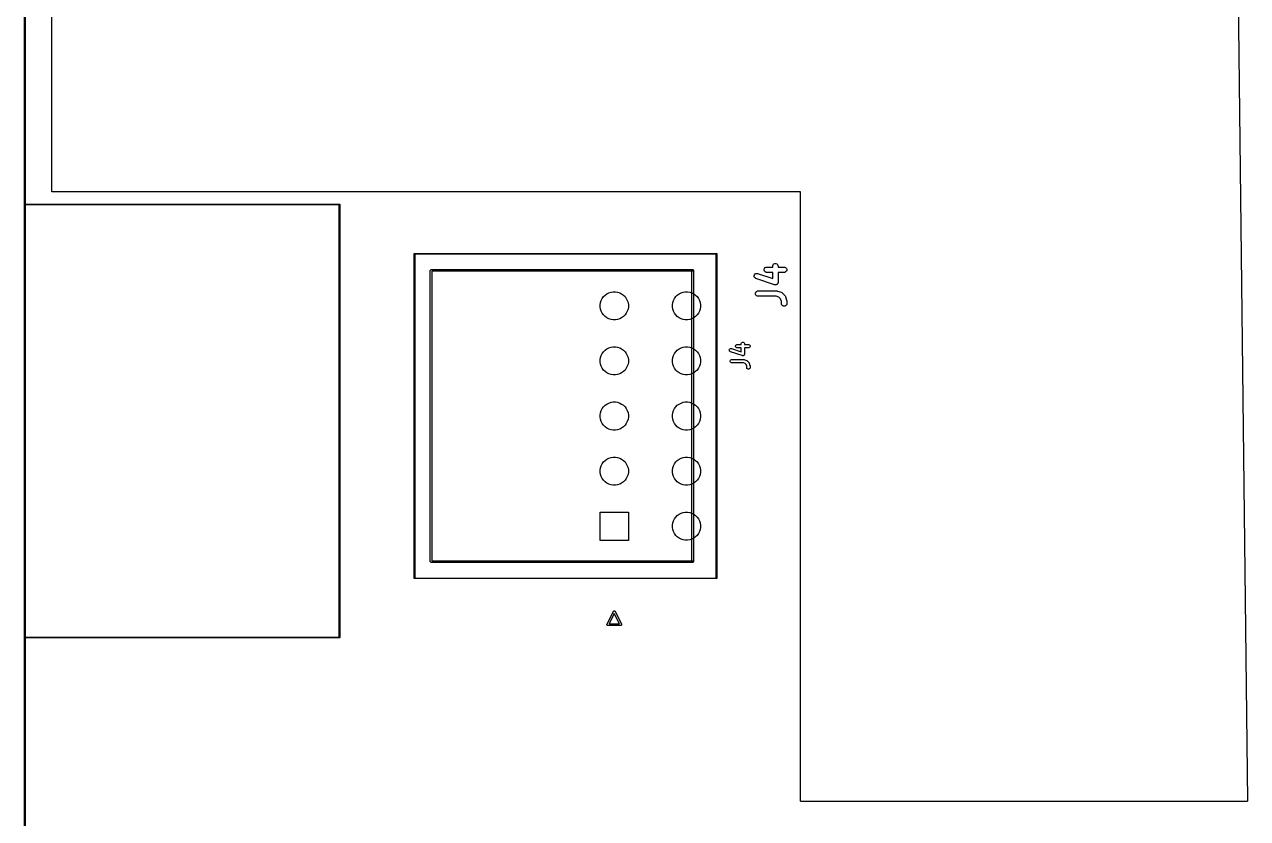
# Model space of a CAD drawing. Header units: inches. Extents: x 0.38 to 8.15, y -7.81 to -0.59.
# Drawn here: x 0.59 to 4.262, y -5.354 to -2.972 of the extents above; entities that cross this region are included whole.
import ezdxf

# ---------------------------------------------------------------- set-up
doc = ezdxf.new("R2010")
doc.units = ezdxf.units.IN
doc.header["$MEASUREMENT"] = 0
for name, color, linetype, true_color in [('B.Cu', 153, 'CONTINUOUS', 0x4d7fc4), ('Edge.Cuts', 254, 'CONTINUOUS', 0xd0d2cd), ('F.Courtyard', 6, 'CONTINUOUS', 0xff26e2), ('F.Cu', 13, 'CONTINUOUS', 0xc83434), ('F.Fab', 9, 'CONTINUOUS', 0xafafaf), ('F.Silkscreen', 41, 'CONTINUOUS', 0xf2eda1), ('User.2', 161, 'CONTINUOUS', 0x5994dc)]:
    doc.layers.add(name, color=color, linetype=linetype, true_color=true_color)

msp = doc.modelspace()

# ---------------------------------------------------------------- linework, layer by layer
at = {"layer": 'B.Cu', "linetype": 'CONTINUOUS'}
for p, q in [((2.3331, -3.7838), (2.3385, -3.7799)), ((2.3385, -3.7799), (2.3444, -3.7768)), ((2.3444, -3.7768), (2.3507, -3.7748)), ((2.3507, -3.7748), (2.3573, -3.7738)), ((2.3573, -3.7738), (2.364, -3.7738)), ((2.364, -3.7738), (2.3705, -3.7748)), ((2.3705, -3.7748), (2.3768, -3.7768)), ((2.3768, -3.7768), (2.3827, -3.7799)), ((2.3827, -3.7799), (2.3881, -3.7838)), ((2.5497, -3.7838), (2.5551, -3.7799)), ((2.5551, -3.7799), (2.561, -3.7768)), ((2.561, -3.7768), (2.5673, -3.7748)), ((2.5673, -3.7748), (2.5738, -3.7738)), ((2.5738, -3.7738), (2.5805, -3.7738)), ((2.5805, -3.7738), (2.587, -3.7748)), ((2.587, -3.7748), (2.5934, -3.7768)), ((2.5934, -3.7768), (2.5993, -3.7799)), ((2.5993, -3.7799), (2.6047, -3.7838)), ((2.3184, -3.8126), (2.3195, -3.8061)), ((2.3184, -3.8193), (2.3184, -3.8126)), ((2.3195, -3.8061), (2.3215, -3.7997)), ((2.3215, -3.7997), (2.3245, -3.7938)), ((2.3245, -3.7938), (2.3284, -3.7885)), ((2.3284, -3.7885), (2.3331, -3.7838)), ((2.3881, -3.7838), (2.3928, -3.7885)), ((2.3928, -3.7885), (2.3967, -3.7938)), ((2.3967, -3.7938), (2.3997, -3.7997)), ((2.3997, -3.7997), (2.4018, -3.8061)), ((2.4018, -3.8061), (2.4028, -3.8126)), ((2.4028, -3.8126), (2.4028, -3.8193)), ((2.535, -3.8126), (2.536, -3.8061)), ((2.535, -3.8193), (2.535, -3.8126)), ((2.536, -3.8061), (2.5381, -3.7997)), ((2.5381, -3.7997), (2.5411, -3.7938)), ((2.5411, -3.7938), (2.545, -3.7885)), ((2.545, -3.7885), (2.5497, -3.7838)), ((2.6047, -3.7838), (2.6093, -3.7885)), ((2.6093, -3.7885), (2.6133, -3.7938)), ((2.6133, -3.7938), (2.6163, -3.7997)), ((2.6163, -3.7997), (2.6183, -3.8061)), ((2.6183, -3.8061), (2.6194, -3.8126)), ((2.6194, -3.8126), (2.6194, -3.8193)), ((2.3195, -3.8258), (2.3184, -3.8193)), ((2.3215, -3.8321), (2.3195, -3.8258)), ((2.3245, -3.8381), (2.3215, -3.8321)), ((2.3284, -3.8434), (2.3245, -3.8381)), ((2.3331, -3.8481), (2.3284, -3.8434)), ((2.3385, -3.852), (2.3331, -3.8481)), ((2.3444, -3.855), (2.3385, -3.852)), ((2.3507, -3.8571), (2.3444, -3.855)), ((2.3768, -3.855), (2.3705, -3.8571)), ((2.3827, -3.852), (2.3768, -3.855)), ((2.3881, -3.8481), (2.3827, -3.852)), ((2.3928, -3.8434), (2.3881, -3.8481)), ((2.3967, -3.8381), (2.3928, -3.8434)), ((2.3997, -3.8321), (2.3967, -3.8381)), ((2.4018, -3.8258), (2.3997, -3.8321)), ((2.4028, -3.8193), (2.4018, -3.8258)), ((2.536, -3.8258), (2.535, -3.8193)), ((2.5381, -3.8321), (2.536, -3.8258)), ((2.5411, -3.8381), (2.5381, -3.8321)), ((2.545, -3.8434), (2.5411, -3.8381)), ((2.5497, -3.8481), (2.545, -3.8434)), ((2.5551, -3.852), (2.5497, -3.8481)), ((2.561, -3.855), (2.5551, -3.852)), ((2.5673, -3.8571), (2.561, -3.855)), ((2.5934, -3.855), (2.587, -3.8571)), ((2.5993, -3.852), (2.5934, -3.855)), ((2.6047, -3.8481), (2.5993, -3.852)), ((2.6093, -3.8434), (2.6047, -3.8481)), ((2.6133, -3.8381), (2.6093, -3.8434)), ((2.6163, -3.8321), (2.6133, -3.8381)), ((2.6183, -3.8258), (2.6163, -3.8321)), ((2.6194, -3.8193), (2.6183, -3.8258)), ((2.3573, -3.8581), (2.3507, -3.8571)), ((2.364, -3.8581), (2.3573, -3.8581)), ((2.3705, -3.8571), (2.364, -3.8581)), ((2.5738, -3.8581), (2.5673, -3.8571)), ((2.5805, -3.8581), (2.5738, -3.8581)), ((2.587, -3.8571), (2.5805, -3.8581)), ((2.3195, -3.9714), (2.3215, -3.9651)), ((2.3215, -3.9651), (2.3245, -3.9592)), ((2.3245, -3.9592), (2.3284, -3.9538)), ((2.3284, -3.9538), (2.3331, -3.9491)), ((2.3331, -3.9491), (2.3385, -3.9452)), ((2.3385, -3.9452), (2.3444, -3.9422)), ((2.3444, -3.9422), (2.3507, -3.9401)), ((2.3507, -3.9401), (2.3573, -3.9391)), ((2.3573, -3.9391), (2.364, -3.9391)), ((2.364, -3.9391), (2.3705, -3.9401)), ((2.3705, -3.9401), (2.3768, -3.9422)), ((2.3768, -3.9422), (2.3827, -3.9452)), ((2.3827, -3.9452), (2.3881, -3.9491)), ((2.3881, -3.9491), (2.3928, -3.9538)), ((2.3928, -3.9538), (2.3967, -3.9592)), ((2.3967, -3.9592), (2.3997, -3.9651)), ((2.3997, -3.9651), (2.4018, -3.9714)), ((2.536, -3.9714), (2.5381, -3.9651)), ((2.5381, -3.9651), (2.5411, -3.9592)), ((2.5411, -3.9592), (2.545, -3.9538)), ((2.545, -3.9538), (2.5497, -3.9491)), ((2.5497, -3.9491), (2.5551, -3.9452)), ((2.5551, -3.9452), (2.561, -3.9422)), ((2.561, -3.9422), (2.5673, -3.9401)), ((2.5673, -3.9401), (2.5738, -3.9391)), ((2.5738, -3.9391), (2.5805, -3.9391)), ((2.5805, -3.9391), (2.587, -3.9401)), ((2.587, -3.9401), (2.5934, -3.9422)), ((2.5934, -3.9422), (2.5993, -3.9452)), ((2.5993, -3.9452), (2.6047, -3.9491)), ((2.6047, -3.9491), (2.6093, -3.9538)), ((2.6093, -3.9538), (2.6133, -3.9592)), ((2.6133, -3.9592), (2.6163, -3.9651)), ((2.6163, -3.9651), (2.6183, -3.9714)), ((2.3184, -3.978), (2.3195, -3.9714)), ((2.3184, -3.9846), (2.3184, -3.978)), ((2.3195, -3.9912), (2.3184, -3.9846)), ((2.3215, -3.9975), (2.3195, -3.9912)), ((2.3245, -4.0034), (2.3215, -3.9975)), ((2.3997, -3.9975), (2.3967, -4.0034)), ((2.4018, -3.9912), (2.3997, -3.9975)), ((2.4018, -3.9714), (2.4028, -3.978)), ((2.4028, -3.9846), (2.4018, -3.9912)), ((2.4028, -3.978), (2.4028, -3.9846)), ((2.535, -3.978), (2.536, -3.9714)), ((2.535, -3.9846), (2.535, -3.978)), ((2.536, -3.9912), (2.535, -3.9846)), ((2.5381, -3.9975), (2.536, -3.9912)), ((2.5411, -4.0034), (2.5381, -3.9975)), ((2.6163, -3.9975), (2.6133, -4.0034)), ((2.6183, -3.9912), (2.6163, -3.9975)), ((2.6183, -3.9714), (2.6194, -3.978)), ((2.6194, -3.9846), (2.6183, -3.9912)), ((2.6194, -3.978), (2.6194, -3.9846)), ((2.3284, -4.0088), (2.3245, -4.0034)), ((2.3331, -4.0135), (2.3284, -4.0088)), ((2.3385, -4.0174), (2.3331, -4.0135)), ((2.3444, -4.0204), (2.3385, -4.0174)), ((2.3507, -4.0225), (2.3444, -4.0204)), ((2.3573, -4.0235), (2.3507, -4.0225)), ((2.364, -4.0235), (2.3573, -4.0235)), ((2.3705, -4.0225), (2.364, -4.0235)), ((2.3768, -4.0204), (2.3705, -4.0225)), ((2.3827, -4.0174), (2.3768, -4.0204)), ((2.3881, -4.0135), (2.3827, -4.0174)), ((2.3928, -4.0088), (2.3881, -4.0135)), ((2.3967, -4.0034), (2.3928, -4.0088)), ((2.545, -4.0088), (2.5411, -4.0034)), ((2.5497, -4.0135), (2.545, -4.0088)), ((2.5551, -4.0174), (2.5497, -4.0135)), ((2.561, -4.0204), (2.5551, -4.0174)), ((2.5673, -4.0225), (2.561, -4.0204)), ((2.5738, -4.0235), (2.5673, -4.0225)), ((2.5805, -4.0235), (2.5738, -4.0235)), ((2.587, -4.0225), (2.5805, -4.0235)), ((2.5934, -4.0204), (2.587, -4.0225)), ((2.5993, -4.0174), (2.5934, -4.0204)), ((2.6047, -4.0135), (2.5993, -4.0174)), ((2.6093, -4.0088), (2.6047, -4.0135)), ((2.6133, -4.0034), (2.6093, -4.0088)), ((2.3331, -4.1145), (2.3385, -4.1106)), ((2.3385, -4.1106), (2.3444, -4.1076)), ((2.3444, -4.1076), (2.3507, -4.1055)), ((2.3507, -4.1055), (2.3573, -4.1045)), ((2.3573, -4.1045), (2.364, -4.1045)), ((2.364, -4.1045), (2.3705, -4.1055)), ((2.3705, -4.1055), (2.3768, -4.1076)), ((2.3768, -4.1076), (2.3827, -4.1106)), ((2.3827, -4.1106), (2.3881, -4.1145)), ((2.5497, -4.1145), (2.5551, -4.1106)), ((2.5551, -4.1106), (2.561, -4.1076)), ((2.561, -4.1076), (2.5673, -4.1055)), ((2.5673, -4.1055), (2.5738, -4.1045)), ((2.5738, -4.1045), (2.5805, -4.1045)), ((2.5805, -4.1045), (2.587, -4.1055)), ((2.587, -4.1055), (2.5934, -4.1076)), ((2.5934, -4.1076), (2.5993, -4.1106)), ((2.5993, -4.1106), (2.6047, -4.1145)), ((2.3184, -4.1433), (2.3195, -4.1368)), ((2.3184, -4.15), (2.3184, -4.1433)), ((2.3195, -4.1368), (2.3215, -4.1305)), ((2.3215, -4.1305), (2.3245, -4.1245)), ((2.3245, -4.1245), (2.3284, -4.1192)), ((2.3284, -4.1192), (2.3331, -4.1145)), ((2.3881, -4.1145), (2.3928, -4.1192)), ((2.3928, -4.1192), (2.3967, -4.1245)), ((2.3967, -4.1245), (2.3997, -4.1305)), ((2.3997, -4.1305), (2.4018, -4.1368)), ((2.4018, -4.1368), (2.4028, -4.1433)), ((2.4028, -4.1433), (2.4028, -4.15)), ((2.535, -4.1433), (2.536, -4.1368)), ((2.535, -4.15), (2.535, -4.1433)), ((2.536, -4.1368), (2.5381, -4.1305)), ((2.5381, -4.1305), (2.5411, -4.1245)), ((2.5411, -4.1245), (2.545, -4.1192)), ((2.545, -4.1192), (2.5497, -4.1145)), ((2.6047, -4.1145), (2.6093, -4.1192)), ((2.6093, -4.1192), (2.6133, -4.1245)), ((2.6133, -4.1245), (2.6163, -4.1305)), ((2.6163, -4.1305), (2.6183, -4.1368)), ((2.6183, -4.1368), (2.6194, -4.1433)), ((2.6194, -4.1433), (2.6194, -4.15)), ((2.3195, -4.1565), (2.3184, -4.15)), ((2.3215, -4.1628), (2.3195, -4.1565)), ((2.3245, -4.1688), (2.3215, -4.1628)), ((2.3284, -4.1741), (2.3245, -4.1688)), ((2.3331, -4.1788), (2.3284, -4.1741)), ((2.3385, -4.1827), (2.3331, -4.1788)), ((2.3444, -4.1858), (2.3385, -4.1827)), ((2.3507, -4.1878), (2.3444, -4.1858)), ((2.3768, -4.1858), (2.3705, -4.1878)), ((2.3827, -4.1827), (2.3768, -4.1858)), ((2.3881, -4.1788), (2.3827, -4.1827)), ((2.3928, -4.1741), (2.3881, -4.1788)), ((2.3967, -4.1688), (2.3928, -4.1741)), ((2.3997, -4.1628), (2.3967, -4.1688)), ((2.4018, -4.1565), (2.3997, -4.1628)), ((2.4028, -4.15), (2.4018, -4.1565)), ((2.536, -4.1565), (2.535, -4.15)), ((2.5381, -4.1628), (2.536, -4.1565)), ((2.5411, -4.1688), (2.5381, -4.1628)), ((2.545, -4.1741), (2.5411, -4.1688)), ((2.5497, -4.1788), (2.545, -4.1741)), ((2.5551, -4.1827), (2.5497, -4.1788)), ((2.561, -4.1858), (2.5551, -4.1827)), ((2.5673, -4.1878), (2.561, -4.1858)), ((2.5934, -4.1858), (2.587, -4.1878)), ((2.5993, -4.1827), (2.5934, -4.1858)), ((2.6047, -4.1788), (2.5993, -4.1827)), ((2.6093, -4.1741), (2.6047, -4.1788)), ((2.6133, -4.1688), (2.6093, -4.1741)), ((2.6163, -4.1628), (2.6133, -4.1688)), ((2.6183, -4.1565), (2.6163, -4.1628)), ((2.6194, -4.15), (2.6183, -4.1565)), ((2.3573, -4.1888), (2.3507, -4.1878)), ((2.364, -4.1888), (2.3573, -4.1888)), ((2.3705, -4.1878), (2.364, -4.1888)), ((2.5738, -4.1888), (2.5673, -4.1878)), ((2.5805, -4.1888), (2.5738, -4.1888)), ((2.587, -4.1878), (2.5805, -4.1888)), ((2.3195, -4.3021), (2.3215, -4.2958)), ((2.3215, -4.2958), (2.3245, -4.2899)), ((2.3245, -4.2899), (2.3284, -4.2845)), ((2.3284, -4.2845), (2.3331, -4.2798)), ((2.3331, -4.2798), (2.3385, -4.2759)), ((2.3385, -4.2759), (2.3444, -4.2729)), ((2.3444, -4.2729), (2.3507, -4.2709)), ((2.3507, -4.2709), (2.3573, -4.2698)), ((2.3573, -4.2698), (2.364, -4.2698)), ((2.364, -4.2698), (2.3705, -4.2709)), ((2.3705, -4.2709), (2.3768, -4.2729)), ((2.3768, -4.2729), (2.3827, -4.2759)), ((2.3827, -4.2759), (2.3881, -4.2798)), ((2.3881, -4.2798), (2.3928, -4.2845)), ((2.3928, -4.2845), (2.3967, -4.2899)), ((2.3967, -4.2899), (2.3997, -4.2958)), ((2.3997, -4.2958), (2.4018, -4.3021)), ((2.536, -4.3021), (2.5381, -4.2958)), ((2.5381, -4.2958), (2.5411, -4.2899)), ((2.5411, -4.2899), (2.545, -4.2845)), ((2.545, -4.2845), (2.5497, -4.2798)), ((2.5497, -4.2798), (2.5551, -4.2759)), ((2.5551, -4.2759), (2.561, -4.2729)), ((2.561, -4.2729), (2.5673, -4.2709)), ((2.5673, -4.2709), (2.5738, -4.2698)), ((2.5738, -4.2698), (2.5805, -4.2698)), ((2.5805, -4.2698), (2.587, -4.2709)), ((2.587, -4.2709), (2.5934, -4.2729)), ((2.5934, -4.2729), (2.5993, -4.2759)), ((2.5993, -4.2759), (2.6047, -4.2798)), ((2.6047, -4.2798), (2.6093, -4.2845)), ((2.6093, -4.2845), (2.6133, -4.2899)), ((2.6133, -4.2899), (2.6163, -4.2958)), ((2.6163, -4.2958), (2.6183, -4.3021)), ((2.3184, -4.3087), (2.3195, -4.3021)), ((2.3184, -4.3153), (2.3184, -4.3087)), ((2.3195, -4.3219), (2.3184, -4.3153)), ((2.3215, -4.3282), (2.3195, -4.3219)), ((2.3245, -4.3341), (2.3215, -4.3282)), ((2.3997, -4.3282), (2.3967, -4.3341)), ((2.4018, -4.3219), (2.3997, -4.3282)), ((2.4018, -4.3021), (2.4028, -4.3087)), ((2.4028, -4.3153), (2.4018, -4.3219)), ((2.4028, -4.3087), (2.4028, -4.3153)), ((2.535, -4.3087), (2.536, -4.3021)), ((2.535, -4.3153), (2.535, -4.3087)), ((2.536, -4.3219), (2.535, -4.3153)), ((2.5381, -4.3282), (2.536, -4.3219)), ((2.5411, -4.3341), (2.5381, -4.3282)), ((2.6163, -4.3282), (2.6133, -4.3341)), ((2.6183, -4.3219), (2.6163, -4.3282)), ((2.6183, -4.3021), (2.6194, -4.3087)), ((2.6194, -4.3153), (2.6183, -4.3219)), ((2.6194, -4.3087), (2.6194, -4.3153)), ((2.3284, -4.3395), (2.3245, -4.3341)), ((2.3331, -4.3442), (2.3284, -4.3395)), ((2.3385, -4.3481), (2.3331, -4.3442)), ((2.3444, -4.3511), (2.3385, -4.3481)), ((2.3507, -4.3532), (2.3444, -4.3511)), ((2.3573, -4.3542), (2.3507, -4.3532)), ((2.364, -4.3542), (2.3573, -4.3542)), ((2.3705, -4.3532), (2.364, -4.3542)), ((2.3768, -4.3511), (2.3705, -4.3532)), ((2.3827, -4.3481), (2.3768, -4.3511)), ((2.3881, -4.3442), (2.3827, -4.3481)), ((2.3928, -4.3395), (2.3881, -4.3442)), ((2.3967, -4.3341), (2.3928, -4.3395)), ((2.545, -4.3395), (2.5411, -4.3341)), ((2.5497, -4.3442), (2.545, -4.3395)), ((2.5551, -4.3481), (2.5497, -4.3442)), ((2.561, -4.3511), (2.5551, -4.3481)), ((2.5673, -4.3532), (2.561, -4.3511)), ((2.5738, -4.3542), (2.5673, -4.3532)), ((2.5805, -4.3542), (2.5738, -4.3542)), ((2.587, -4.3532), (2.5805, -4.3542)), ((2.5934, -4.3511), (2.587, -4.3532)), ((2.5993, -4.3481), (2.5934, -4.3511)), ((2.6047, -4.3442), (2.5993, -4.3481)), ((2.6093, -4.3395), (2.6047, -4.3442)), ((2.6133, -4.3341), (2.6093, -4.3395)), ((2.3183, -4.5197), (2.3183, -4.435)), ((2.3183, -4.435), (2.403, -4.435)), ((2.403, -4.435), (2.403, -4.5197)), ((2.5497, -4.4452), (2.5551, -4.4413)), ((2.5551, -4.4413), (2.561, -4.4383)), ((2.561, -4.4383), (2.5673, -4.4362)), ((2.5673, -4.4362), (2.5738, -4.4352)), ((2.5738, -4.4352), (2.5805, -4.4352)), ((2.5805, -4.4352), (2.587, -4.4362)), ((2.587, -4.4362), (2.5934, -4.4383)), ((2.5934, -4.4383), (2.5993, -4.4413)), ((2.5993, -4.4413), (2.6047, -4.4452)), ((2.535, -4.474), (2.536, -4.4675)), ((2.535, -4.4807), (2.535, -4.474)), ((2.536, -4.4675), (2.5381, -4.4612)), ((2.5381, -4.4612), (2.5411, -4.4552)), ((2.5411, -4.4552), (2.545, -4.4499)), ((2.545, -4.4499), (2.5497, -4.4452)), ((2.6047, -4.4452), (2.6093, -4.4499)), ((2.6093, -4.4499), (2.6133, -4.4552)), ((2.6133, -4.4552), (2.6163, -4.4612)), ((2.6163, -4.4612), (2.6183, -4.4675)), ((2.6183, -4.4675), (2.6194, -4.474)), ((2.6194, -4.474), (2.6194, -4.4807)), ((2.536, -4.4872), (2.535, -4.4807)), ((2.5381, -4.4936), (2.536, -4.4872)), ((2.5411, -4.4995), (2.5381, -4.4936)), ((2.545, -4.5048), (2.5411, -4.4995)), ((2.5497, -4.5095), (2.545, -4.5048)), ((2.5551, -4.5134), (2.5497, -4.5095)), ((2.561, -4.5165), (2.5551, -4.5134)), ((2.5673, -4.5185), (2.561, -4.5165)), ((2.5934, -4.5165), (2.587, -4.5185)), ((2.5993, -4.5134), (2.5934, -4.5165)), ((2.6047, -4.5095), (2.5993, -4.5134)), ((2.6093, -4.5048), (2.6047, -4.5095)), ((2.6133, -4.4995), (2.6093, -4.5048)), ((2.6163, -4.4936), (2.6133, -4.4995)), ((2.6183, -4.4872), (2.6163, -4.4936)), ((2.6194, -4.4807), (2.6183, -4.4872)), ((2.403, -4.5197), (2.3183, -4.5197)), ((2.5738, -4.5196), (2.5673, -4.5185)), ((2.5805, -4.5196), (2.5738, -4.5196)), ((2.587, -4.5185), (2.5805, -4.5196))]:
    msp.add_line(p, q, dxfattribs=at)
at = {"layer": 'Edge.Cuts', "linetype": 'CONTINUOUS'}
for p, q in [((0.5896, -7.813), (0.5896, -0.5906)), ((0.5915, -0.5915), (0.5915, -3.5108)), ((0.5915, -3.5108), (1.5354, -3.5108)), ((0.5915, -3.5128), (0.5915, -4.81)), ((1.5344, -3.5128), (0.5915, -3.5128)), ((1.5344, -4.81), (1.5344, -3.5128)), ((1.5354, -3.5108), (1.5358, -3.5109)), ((1.5358, -3.5109), (1.5363, -3.5114)), ((1.5363, -3.5114), (1.5364, -3.5118)), ((1.5364, -3.5118), (1.5364, -4.811)), ((0.5915, -4.81), (1.5344, -4.81)), ((1.5354, -4.812), (0.5915, -4.812)), ((0.5915, -4.812), (0.5915, -7.812)), ((1.5358, -4.8119), (1.5354, -4.812)), ((1.5363, -4.8114), (1.5358, -4.8119)), ((1.5364, -4.811), (1.5363, -4.8114))]:
    msp.add_line(p, q, dxfattribs=at)
at = {"layer": 'F.Courtyard', "linetype": 'CONTINUOUS'}
for p, q in [((1.7597, -3.6596), (1.7598, -3.6593)), ((1.7597, -4.6337), (1.7597, -3.6596)), ((1.7598, -3.6593), (1.7603, -3.6587)), ((1.7603, -3.6587), (1.7607, -3.6587)), ((1.7607, -3.6587), (2.6675, -3.6587)), ((1.7617, -3.6606), (1.7617, -4.6327)), ((2.6665, -3.6606), (1.7617, -3.6606)), ((2.6665, -4.6327), (2.6665, -3.6606)), ((2.6675, -3.6587), (2.6679, -3.6587)), ((2.6679, -3.6587), (2.6684, -3.6593)), ((2.6684, -3.6593), (2.6685, -3.6596)), ((2.6685, -3.6596), (2.6685, -4.6337)), ((1.7598, -4.634), (1.7597, -4.6337)), ((1.7603, -4.6346), (1.7598, -4.634)), ((1.7607, -4.6346), (1.7603, -4.6346)), ((2.6675, -4.6346), (1.7607, -4.6346)), ((1.7617, -4.6327), (2.6665, -4.6327)), ((2.6679, -4.6346), (2.6675, -4.6346)), ((2.6684, -4.634), (2.6679, -4.6346)), ((2.6685, -4.6337), (2.6684, -4.634))]:
    msp.add_line(p, q, dxfattribs=at)
at = {"layer": 'F.Cu', "linetype": 'CONTINUOUS'}
for p, q in [((2.3331, -3.7838), (2.3385, -3.7799)), ((2.3385, -3.7799), (2.3444, -3.7768)), ((2.3444, -3.7768), (2.3507, -3.7748)), ((2.3507, -3.7748), (2.3573, -3.7738)), ((2.3573, -3.7738), (2.364, -3.7738)), ((2.364, -3.7738), (2.3705, -3.7748)), ((2.3705, -3.7748), (2.3768, -3.7768)), ((2.3768, -3.7768), (2.3827, -3.7799)), ((2.3827, -3.7799), (2.3881, -3.7838)), ((2.5497, -3.7838), (2.5551, -3.7799)), ((2.5551, -3.7799), (2.561, -3.7768)), ((2.561, -3.7768), (2.5673, -3.7748)), ((2.5673, -3.7748), (2.5738, -3.7738)), ((2.5738, -3.7738), (2.5805, -3.7738)), ((2.5805, -3.7738), (2.587, -3.7748)), ((2.587, -3.7748), (2.5934, -3.7768)), ((2.5934, -3.7768), (2.5993, -3.7799)), ((2.5993, -3.7799), (2.6047, -3.7838)), ((2.3184, -3.8126), (2.3195, -3.8061)), ((2.3184, -3.8193), (2.3184, -3.8126)), ((2.3195, -3.8061), (2.3215, -3.7997)), ((2.3215, -3.7997), (2.3245, -3.7938)), ((2.3245, -3.7938), (2.3284, -3.7885)), ((2.3284, -3.7885), (2.3331, -3.7838)), ((2.3881, -3.7838), (2.3928, -3.7885)), ((2.3928, -3.7885), (2.3967, -3.7938)), ((2.3967, -3.7938), (2.3997, -3.7997)), ((2.3997, -3.7997), (2.4018, -3.8061)), ((2.4018, -3.8061), (2.4028, -3.8126)), ((2.4028, -3.8126), (2.4028, -3.8193)), ((2.535, -3.8126), (2.536, -3.8061)), ((2.535, -3.8193), (2.535, -3.8126)), ((2.536, -3.8061), (2.5381, -3.7997)), ((2.5381, -3.7997), (2.5411, -3.7938)), ((2.5411, -3.7938), (2.545, -3.7885)), ((2.545, -3.7885), (2.5497, -3.7838)), ((2.6047, -3.7838), (2.6093, -3.7885)), ((2.6093, -3.7885), (2.6133, -3.7938)), ((2.6133, -3.7938), (2.6163, -3.7997)), ((2.6163, -3.7997), (2.6183, -3.8061)), ((2.6183, -3.8061), (2.6194, -3.8126)), ((2.6194, -3.8126), (2.6194, -3.8193)), ((2.3195, -3.8258), (2.3184, -3.8193)), ((2.3215, -3.8321), (2.3195, -3.8258)), ((2.3245, -3.8381), (2.3215, -3.8321)), ((2.3284, -3.8434), (2.3245, -3.8381)), ((2.3331, -3.8481), (2.3284, -3.8434)), ((2.3385, -3.852), (2.3331, -3.8481)), ((2.3444, -3.855), (2.3385, -3.852)), ((2.3507, -3.8571), (2.3444, -3.855)), ((2.3768, -3.855), (2.3705, -3.8571)), ((2.3827, -3.852), (2.3768, -3.855)), ((2.3881, -3.8481), (2.3827, -3.852)), ((2.3928, -3.8434), (2.3881, -3.8481)), ((2.3967, -3.8381), (2.3928, -3.8434)), ((2.3997, -3.8321), (2.3967, -3.8381)), ((2.4018, -3.8258), (2.3997, -3.8321)), ((2.4028, -3.8193), (2.4018, -3.8258)), ((2.536, -3.8258), (2.535, -3.8193)), ((2.5381, -3.8321), (2.536, -3.8258)), ((2.5411, -3.8381), (2.5381, -3.8321)), ((2.545, -3.8434), (2.5411, -3.8381)), ((2.5497, -3.8481), (2.545, -3.8434)), ((2.5551, -3.852), (2.5497, -3.8481)), ((2.561, -3.855), (2.5551, -3.852)), ((2.5673, -3.8571), (2.561, -3.855)), ((2.5934, -3.855), (2.587, -3.8571)), ((2.5993, -3.852), (2.5934, -3.855)), ((2.6047, -3.8481), (2.5993, -3.852)), ((2.6093, -3.8434), (2.6047, -3.8481)), ((2.6133, -3.8381), (2.6093, -3.8434)), ((2.6163, -3.8321), (2.6133, -3.8381)), ((2.6183, -3.8258), (2.6163, -3.8321)), ((2.6194, -3.8193), (2.6183, -3.8258)), ((2.3573, -3.8581), (2.3507, -3.8571)), ((2.364, -3.8581), (2.3573, -3.8581)), ((2.3705, -3.8571), (2.364, -3.8581)), ((2.5738, -3.8581), (2.5673, -3.8571)), ((2.5805, -3.8581), (2.5738, -3.8581)), ((2.587, -3.8571), (2.5805, -3.8581)), ((2.3195, -3.9714), (2.3215, -3.9651)), ((2.3215, -3.9651), (2.3245, -3.9592)), ((2.3245, -3.9592), (2.3284, -3.9538)), ((2.3284, -3.9538), (2.3331, -3.9491)), ((2.3331, -3.9491), (2.3385, -3.9452)), ((2.3385, -3.9452), (2.3444, -3.9422)), ((2.3444, -3.9422), (2.3507, -3.9401)), ((2.3507, -3.9401), (2.3573, -3.9391)), ((2.3573, -3.9391), (2.364, -3.9391)), ((2.364, -3.9391), (2.3705, -3.9401)), ((2.3705, -3.9401), (2.3768, -3.9422)), ((2.3768, -3.9422), (2.3827, -3.9452)), ((2.3827, -3.9452), (2.3881, -3.9491)), ((2.3881, -3.9491), (2.3928, -3.9538)), ((2.3928, -3.9538), (2.3967, -3.9592)), ((2.3967, -3.9592), (2.3997, -3.9651)), ((2.3997, -3.9651), (2.4018, -3.9714)), ((2.536, -3.9714), (2.5381, -3.9651)), ((2.5381, -3.9651), (2.5411, -3.9592)), ((2.5411, -3.9592), (2.545, -3.9538)), ((2.545, -3.9538), (2.5497, -3.9491)), ((2.5497, -3.9491), (2.5551, -3.9452)), ((2.5551, -3.9452), (2.561, -3.9422)), ((2.561, -3.9422), (2.5673, -3.9401)), ((2.5673, -3.9401), (2.5738, -3.9391)), ((2.5738, -3.9391), (2.5805, -3.9391)), ((2.5805, -3.9391), (2.587, -3.9401)), ((2.587, -3.9401), (2.5934, -3.9422)), ((2.5934, -3.9422), (2.5993, -3.9452)), ((2.5993, -3.9452), (2.6047, -3.9491)), ((2.6047, -3.9491), (2.6093, -3.9538)), ((2.6093, -3.9538), (2.6133, -3.9592)), ((2.6133, -3.9592), (2.6163, -3.9651)), ((2.6163, -3.9651), (2.6183, -3.9714)), ((2.3184, -3.978), (2.3195, -3.9714)), ((2.3184, -3.9846), (2.3184, -3.978)), ((2.3195, -3.9912), (2.3184, -3.9846)), ((2.3215, -3.9975), (2.3195, -3.9912)), ((2.3245, -4.0034), (2.3215, -3.9975)), ((2.3997, -3.9975), (2.3967, -4.0034)), ((2.4018, -3.9912), (2.3997, -3.9975)), ((2.4018, -3.9714), (2.4028, -3.978)), ((2.4028, -3.9846), (2.4018, -3.9912)), ((2.4028, -3.978), (2.4028, -3.9846)), ((2.535, -3.978), (2.536, -3.9714)), ((2.535, -3.9846), (2.535, -3.978)), ((2.536, -3.9912), (2.535, -3.9846)), ((2.5381, -3.9975), (2.536, -3.9912)), ((2.5411, -4.0034), (2.5381, -3.9975)), ((2.6163, -3.9975), (2.6133, -4.0034)), ((2.6183, -3.9912), (2.6163, -3.9975)), ((2.6183, -3.9714), (2.6194, -3.978)), ((2.6194, -3.9846), (2.6183, -3.9912)), ((2.6194, -3.978), (2.6194, -3.9846)), ((2.3284, -4.0088), (2.3245, -4.0034)), ((2.3331, -4.0135), (2.3284, -4.0088)), ((2.3385, -4.0174), (2.3331, -4.0135)), ((2.3444, -4.0204), (2.3385, -4.0174)), ((2.3507, -4.0225), (2.3444, -4.0204)), ((2.3573, -4.0235), (2.3507, -4.0225)), ((2.364, -4.0235), (2.3573, -4.0235)), ((2.3705, -4.0225), (2.364, -4.0235)), ((2.3768, -4.0204), (2.3705, -4.0225)), ((2.3827, -4.0174), (2.3768, -4.0204)), ((2.3881, -4.0135), (2.3827, -4.0174)), ((2.3928, -4.0088), (2.3881, -4.0135)), ((2.3967, -4.0034), (2.3928, -4.0088)), ((2.545, -4.0088), (2.5411, -4.0034)), ((2.5497, -4.0135), (2.545, -4.0088)), ((2.5551, -4.0174), (2.5497, -4.0135)), ((2.561, -4.0204), (2.5551, -4.0174)), ((2.5673, -4.0225), (2.561, -4.0204)), ((2.5738, -4.0235), (2.5673, -4.0225)), ((2.5805, -4.0235), (2.5738, -4.0235)), ((2.587, -4.0225), (2.5805, -4.0235)), ((2.5934, -4.0204), (2.587, -4.0225)), ((2.5993, -4.0174), (2.5934, -4.0204)), ((2.6047, -4.0135), (2.5993, -4.0174)), ((2.6093, -4.0088), (2.6047, -4.0135)), ((2.6133, -4.0034), (2.6093, -4.0088)), ((2.3331, -4.1145), (2.3385, -4.1106)), ((2.3385, -4.1106), (2.3444, -4.1076)), ((2.3444, -4.1076), (2.3507, -4.1055)), ((2.3507, -4.1055), (2.3573, -4.1045)), ((2.3573, -4.1045), (2.364, -4.1045)), ((2.364, -4.1045), (2.3705, -4.1055)), ((2.3705, -4.1055), (2.3768, -4.1076)), ((2.3768, -4.1076), (2.3827, -4.1106)), ((2.3827, -4.1106), (2.3881, -4.1145)), ((2.5497, -4.1145), (2.5551, -4.1106)), ((2.5551, -4.1106), (2.561, -4.1076)), ((2.561, -4.1076), (2.5673, -4.1055)), ((2.5673, -4.1055), (2.5738, -4.1045)), ((2.5738, -4.1045), (2.5805, -4.1045)), ((2.5805, -4.1045), (2.587, -4.1055)), ((2.587, -4.1055), (2.5934, -4.1076)), ((2.5934, -4.1076), (2.5993, -4.1106)), ((2.5993, -4.1106), (2.6047, -4.1145)), ((2.3184, -4.1433), (2.3195, -4.1368)), ((2.3184, -4.15), (2.3184, -4.1433)), ((2.3195, -4.1368), (2.3215, -4.1305)), ((2.3215, -4.1305), (2.3245, -4.1245)), ((2.3245, -4.1245), (2.3284, -4.1192)), ((2.3284, -4.1192), (2.3331, -4.1145)), ((2.3881, -4.1145), (2.3928, -4.1192)), ((2.3928, -4.1192), (2.3967, -4.1245)), ((2.3967, -4.1245), (2.3997, -4.1305)), ((2.3997, -4.1305), (2.4018, -4.1368)), ((2.4018, -4.1368), (2.4028, -4.1433)), ((2.4028, -4.1433), (2.4028, -4.15)), ((2.535, -4.1433), (2.536, -4.1368)), ((2.535, -4.15), (2.535, -4.1433)), ((2.536, -4.1368), (2.5381, -4.1305)), ((2.5381, -4.1305), (2.5411, -4.1245)), ((2.5411, -4.1245), (2.545, -4.1192)), ((2.545, -4.1192), (2.5497, -4.1145)), ((2.6047, -4.1145), (2.6093, -4.1192)), ((2.6093, -4.1192), (2.6133, -4.1245)), ((2.6133, -4.1245), (2.6163, -4.1305)), ((2.6163, -4.1305), (2.6183, -4.1368)), ((2.6183, -4.1368), (2.6194, -4.1433)), ((2.6194, -4.1433), (2.6194, -4.15)), ((2.3195, -4.1565), (2.3184, -4.15)), ((2.3215, -4.1628), (2.3195, -4.1565)), ((2.3245, -4.1688), (2.3215, -4.1628)), ((2.3284, -4.1741), (2.3245, -4.1688)), ((2.3331, -4.1788), (2.3284, -4.1741)), ((2.3385, -4.1827), (2.3331, -4.1788)), ((2.3444, -4.1858), (2.3385, -4.1827)), ((2.3507, -4.1878), (2.3444, -4.1858)), ((2.3768, -4.1858), (2.3705, -4.1878)), ((2.3827, -4.1827), (2.3768, -4.1858)), ((2.3881, -4.1788), (2.3827, -4.1827)), ((2.3928, -4.1741), (2.3881, -4.1788)), ((2.3967, -4.1688), (2.3928, -4.1741)), ((2.3997, -4.1628), (2.3967, -4.1688)), ((2.4018, -4.1565), (2.3997, -4.1628)), ((2.4028, -4.15), (2.4018, -4.1565)), ((2.536, -4.1565), (2.535, -4.15)), ((2.5381, -4.1628), (2.536, -4.1565)), ((2.5411, -4.1688), (2.5381, -4.1628)), ((2.545, -4.1741), (2.5411, -4.1688)), ((2.5497, -4.1788), (2.545, -4.1741)), ((2.5551, -4.1827), (2.5497, -4.1788)), ((2.561, -4.1858), (2.5551, -4.1827)), ((2.5673, -4.1878), (2.561, -4.1858)), ((2.5934, -4.1858), (2.587, -4.1878)), ((2.5993, -4.1827), (2.5934, -4.1858)), ((2.6047, -4.1788), (2.5993, -4.1827)), ((2.6093, -4.1741), (2.6047, -4.1788)), ((2.6133, -4.1688), (2.6093, -4.1741)), ((2.6163, -4.1628), (2.6133, -4.1688)), ((2.6183, -4.1565), (2.6163, -4.1628)), ((2.6194, -4.15), (2.6183, -4.1565)), ((2.3573, -4.1888), (2.3507, -4.1878)), ((2.364, -4.1888), (2.3573, -4.1888)), ((2.3705, -4.1878), (2.364, -4.1888)), ((2.5738, -4.1888), (2.5673, -4.1878)), ((2.5805, -4.1888), (2.5738, -4.1888)), ((2.587, -4.1878), (2.5805, -4.1888)), ((2.3195, -4.3021), (2.3215, -4.2958)), ((2.3215, -4.2958), (2.3245, -4.2899)), ((2.3245, -4.2899), (2.3284, -4.2845)), ((2.3284, -4.2845), (2.3331, -4.2798)), ((2.3331, -4.2798), (2.3385, -4.2759)), ((2.3385, -4.2759), (2.3444, -4.2729)), ((2.3444, -4.2729), (2.3507, -4.2709)), ((2.3507, -4.2709), (2.3573, -4.2698)), ((2.3573, -4.2698), (2.364, -4.2698)), ((2.364, -4.2698), (2.3705, -4.2709)), ((2.3705, -4.2709), (2.3768, -4.2729)), ((2.3768, -4.2729), (2.3827, -4.2759)), ((2.3827, -4.2759), (2.3881, -4.2798)), ((2.3881, -4.2798), (2.3928, -4.2845)), ((2.3928, -4.2845), (2.3967, -4.2899)), ((2.3967, -4.2899), (2.3997, -4.2958)), ((2.3997, -4.2958), (2.4018, -4.3021)), ((2.536, -4.3021), (2.5381, -4.2958)), ((2.5381, -4.2958), (2.5411, -4.2899)), ((2.5411, -4.2899), (2.545, -4.2845)), ((2.545, -4.2845), (2.5497, -4.2798)), ((2.5497, -4.2798), (2.5551, -4.2759)), ((2.5551, -4.2759), (2.561, -4.2729)), ((2.561, -4.2729), (2.5673, -4.2709)), ((2.5673, -4.2709), (2.5738, -4.2698)), ((2.5738, -4.2698), (2.5805, -4.2698)), ((2.5805, -4.2698), (2.587, -4.2709)), ((2.587, -4.2709), (2.5934, -4.2729)), ((2.5934, -4.2729), (2.5993, -4.2759)), ((2.5993, -4.2759), (2.6047, -4.2798)), ((2.6047, -4.2798), (2.6093, -4.2845)), ((2.6093, -4.2845), (2.6133, -4.2899)), ((2.6133, -4.2899), (2.6163, -4.2958)), ((2.6163, -4.2958), (2.6183, -4.3021)), ((2.3184, -4.3087), (2.3195, -4.3021)), ((2.3184, -4.3153), (2.3184, -4.3087)), ((2.3195, -4.3219), (2.3184, -4.3153)), ((2.3215, -4.3282), (2.3195, -4.3219)), ((2.3245, -4.3341), (2.3215, -4.3282)), ((2.3997, -4.3282), (2.3967, -4.3341)), ((2.4018, -4.3219), (2.3997, -4.3282)), ((2.4018, -4.3021), (2.4028, -4.3087)), ((2.4028, -4.3153), (2.4018, -4.3219)), ((2.4028, -4.3087), (2.4028, -4.3153)), ((2.535, -4.3087), (2.536, -4.3021)), ((2.535, -4.3153), (2.535, -4.3087)), ((2.536, -4.3219), (2.535, -4.3153)), ((2.5381, -4.3282), (2.536, -4.3219)), ((2.5411, -4.3341), (2.5381, -4.3282)), ((2.6163, -4.3282), (2.6133, -4.3341)), ((2.6183, -4.3219), (2.6163, -4.3282)), ((2.6183, -4.3021), (2.6194, -4.3087)), ((2.6194, -4.3153), (2.6183, -4.3219)), ((2.6194, -4.3087), (2.6194, -4.3153)), ((2.3284, -4.3395), (2.3245, -4.3341)), ((2.3331, -4.3442), (2.3284, -4.3395)), ((2.3385, -4.3481), (2.3331, -4.3442)), ((2.3444, -4.3511), (2.3385, -4.3481)), ((2.3507, -4.3532), (2.3444, -4.3511)), ((2.3573, -4.3542), (2.3507, -4.3532)), ((2.364, -4.3542), (2.3573, -4.3542)), ((2.3705, -4.3532), (2.364, -4.3542)), ((2.3768, -4.3511), (2.3705, -4.3532)), ((2.3827, -4.3481), (2.3768, -4.3511)), ((2.3881, -4.3442), (2.3827, -4.3481)), ((2.3928, -4.3395), (2.3881, -4.3442)), ((2.3967, -4.3341), (2.3928, -4.3395)), ((2.545, -4.3395), (2.5411, -4.3341)), ((2.5497, -4.3442), (2.545, -4.3395)), ((2.5551, -4.3481), (2.5497, -4.3442)), ((2.561, -4.3511), (2.5551, -4.3481)), ((2.5673, -4.3532), (2.561, -4.3511)), ((2.5738, -4.3542), (2.5673, -4.3532)), ((2.5805, -4.3542), (2.5738, -4.3542)), ((2.587, -4.3532), (2.5805, -4.3542)), ((2.5934, -4.3511), (2.587, -4.3532)), ((2.5993, -4.3481), (2.5934, -4.3511)), ((2.6047, -4.3442), (2.5993, -4.3481)), ((2.6093, -4.3395), (2.6047, -4.3442)), ((2.6133, -4.3341), (2.6093, -4.3395)), ((2.3183, -4.5197), (2.3183, -4.435)), ((2.3183, -4.435), (2.403, -4.435)), ((2.403, -4.435), (2.403, -4.5197)), ((2.5497, -4.4452), (2.5551, -4.4413)), ((2.5551, -4.4413), (2.561, -4.4383)), ((2.561, -4.4383), (2.5673, -4.4362)), ((2.5673, -4.4362), (2.5738, -4.4352)), ((2.5738, -4.4352), (2.5805, -4.4352)), ((2.5805, -4.4352), (2.587, -4.4362)), ((2.587, -4.4362), (2.5934, -4.4383)), ((2.5934, -4.4383), (2.5993, -4.4413)), ((2.5993, -4.4413), (2.6047, -4.4452)), ((2.535, -4.474), (2.536, -4.4675)), ((2.535, -4.4807), (2.535, -4.474)), ((2.536, -4.4675), (2.5381, -4.4612)), ((2.5381, -4.4612), (2.5411, -4.4552)), ((2.5411, -4.4552), (2.545, -4.4499)), ((2.545, -4.4499), (2.5497, -4.4452)), ((2.6047, -4.4452), (2.6093, -4.4499)), ((2.6093, -4.4499), (2.6133, -4.4552)), ((2.6133, -4.4552), (2.6163, -4.4612)), ((2.6163, -4.4612), (2.6183, -4.4675)), ((2.6183, -4.4675), (2.6194, -4.474)), ((2.6194, -4.474), (2.6194, -4.4807)), ((2.536, -4.4872), (2.535, -4.4807)), ((2.5381, -4.4936), (2.536, -4.4872)), ((2.5411, -4.4995), (2.5381, -4.4936)), ((2.545, -4.5048), (2.5411, -4.4995)), ((2.5497, -4.5095), (2.545, -4.5048)), ((2.5551, -4.5134), (2.5497, -4.5095)), ((2.561, -4.5165), (2.5551, -4.5134)), ((2.5673, -4.5185), (2.561, -4.5165)), ((2.5934, -4.5165), (2.587, -4.5185)), ((2.5993, -4.5134), (2.5934, -4.5165)), ((2.6047, -4.5095), (2.5993, -4.5134)), ((2.6093, -4.5048), (2.6047, -4.5095)), ((2.6133, -4.4995), (2.6093, -4.5048)), ((2.6163, -4.4936), (2.6133, -4.4995)), ((2.6183, -4.4872), (2.6163, -4.4936)), ((2.6194, -4.4807), (2.6183, -4.4872)), ((2.403, -4.5197), (2.3183, -4.5197)), ((2.5738, -4.5196), (2.5673, -4.5185)), ((2.5805, -4.5196), (2.5738, -4.5196)), ((2.587, -4.5185), (2.5805, -4.5196))]:
    msp.add_line(p, q, dxfattribs=at)
at = {"layer": 'F.Fab', "linetype": 'CONTINUOUS'}
for p, q in [((1.8082, -3.7096), (1.8084, -3.7087)), ((1.8084, -3.7087), (1.8098, -3.7073)), ((1.8098, -3.7073), (1.8107, -3.7071)), ((1.8107, -3.7071), (2.5956, -3.7071)), ((2.5956, -3.7071), (2.5965, -3.7073)), ((2.5965, -3.7073), (2.5979, -3.7087)), ((2.5979, -3.7087), (2.5981, -3.7096)), ((1.8082, -4.5837), (1.8082, -3.7096)), ((1.8132, -3.7121), (1.8132, -4.5812)), ((2.5931, -3.7121), (1.8132, -3.7121)), ((2.5931, -4.5812), (2.5931, -3.7121)), ((2.5981, -3.7096), (2.5981, -4.5837)), ((2.7415, -3.9298), (2.7416, -3.9289)), ((2.7416, -3.9289), (2.7423, -3.9271)), ((2.7423, -3.9271), (2.7437, -3.9257)), ((2.7437, -3.9257), (2.7455, -3.9249)), ((2.7455, -3.9249), (2.7475, -3.9249)), ((2.7475, -3.9249), (2.7493, -3.9257)), ((2.7493, -3.9257), (2.7507, -3.9271)), ((2.7507, -3.9271), (2.7514, -3.9289)), ((2.7514, -3.9289), (2.7515, -3.9298)), ((2.7058, -3.9483), (2.7064, -3.9464)), ((2.706, -3.9502), (2.7058, -3.9483)), ((2.7068, -3.952), (2.706, -3.9502)), ((2.7064, -3.9464), (2.7077, -3.9449)), ((2.7083, -3.9532), (2.7068, -3.952)), ((2.7077, -3.9449), (2.7095, -3.9441)), ((2.7092, -3.9536), (2.7083, -3.9532)), ((2.7449, -3.9655), (2.7092, -3.9536)), ((2.7095, -3.9441), (2.7114, -3.9439)), ((2.7114, -3.9439), (2.7124, -3.9441)), ((2.7124, -3.9441), (2.7415, -3.9539)), ((2.7249, -3.936), (2.7257, -3.9342)), ((2.7249, -3.938), (2.7249, -3.936)), ((2.7257, -3.9398), (2.7249, -3.938)), ((2.7257, -3.9342), (2.7271, -3.9328)), ((2.7271, -3.9411), (2.7257, -3.9398)), ((2.7271, -3.9328), (2.7289, -3.9321)), ((2.7289, -3.9419), (2.7271, -3.9411)), ((2.7289, -3.9321), (2.7298, -3.932)), ((2.7298, -3.942), (2.7289, -3.9419)), ((2.7298, -3.932), (2.7415, -3.932)), ((2.7415, -3.942), (2.7298, -3.942)), ((2.7415, -3.932), (2.7415, -3.9298)), ((2.7415, -3.9539), (2.7415, -3.942)), ((2.7454, -3.9656), (2.7449, -3.9655)), ((2.7455, -3.9657), (2.7454, -3.9656)), ((2.7456, -3.9657), (2.7455, -3.9657)), ((2.7459, -3.9657), (2.7456, -3.9657)), ((2.7467, -3.9657), (2.7459, -3.9657)), ((2.7475, -3.9657), (2.7467, -3.9657)), ((2.7476, -3.9656), (2.7475, -3.9657)), ((2.7478, -3.9656), (2.7476, -3.9656)), ((2.7485, -3.9653), (2.7478, -3.9656)), ((2.7493, -3.9649), (2.7485, -3.9653)), ((2.7494, -3.9648), (2.7493, -3.9649)), ((2.7496, -3.9647), (2.7494, -3.9648)), ((2.7501, -3.9641), (2.7496, -3.9647)), ((2.7507, -3.9636), (2.7501, -3.9641)), ((2.7508, -3.9633), (2.7507, -3.9634)), ((2.7507, -3.9634), (2.7507, -3.9636)), ((2.7511, -3.9625), (2.7508, -3.9633)), ((2.7514, -3.9618), (2.7511, -3.9625)), ((2.7515, -3.9608), (2.7514, -3.9613)), ((2.7514, -3.9613), (2.7515, -3.9614)), ((2.7515, -3.9614), (2.7514, -3.9615)), ((2.7514, -3.9615), (2.7514, -3.9618)), ((2.7515, -3.9298), (2.7515, -3.932)), ((2.7515, -3.932), (2.7632, -3.932)), ((2.7632, -3.942), (2.7515, -3.942)), ((2.7515, -3.942), (2.7515, -3.9608)), ((2.7632, -3.932), (2.7641, -3.9321)), ((2.7641, -3.9419), (2.7632, -3.942)), ((2.7641, -3.9321), (2.7659, -3.9328)), ((2.7659, -3.9411), (2.7641, -3.9419)), ((2.7659, -3.9328), (2.7673, -3.9342)), ((2.7673, -3.9398), (2.7659, -3.9411)), ((2.7673, -3.9342), (2.7681, -3.936)), ((2.7681, -3.938), (2.7673, -3.9398)), ((2.7681, -3.936), (2.7681, -3.938)), ((2.7083, -3.9812), (2.709, -3.9794)), ((2.7083, -3.9832), (2.7083, -3.9812)), ((2.709, -3.985), (2.7083, -3.9832)), ((2.709, -3.9794), (2.7104, -3.9781)), ((2.7104, -3.9864), (2.709, -3.985)), ((2.7104, -3.9781), (2.7122, -3.9773)), ((2.7122, -3.9871), (2.7104, -3.9864)), ((2.7122, -3.9773), (2.7132, -3.9772)), ((2.7132, -3.9872), (2.7122, -3.9871)), ((2.7132, -3.9772), (2.7489, -3.9772)), ((2.7481, -3.9872), (2.7132, -3.9872)), ((2.7533, -3.989), (2.7481, -3.9872)), ((2.7489, -3.9772), (2.7494, -3.9773)), ((2.7494, -3.9773), (2.7495, -3.9773)), ((2.7495, -3.9773), (2.7497, -3.9773)), ((2.7497, -3.9773), (2.7499, -3.9773)), ((2.7499, -3.9773), (2.75, -3.9774)), ((2.75, -3.9774), (2.7505, -3.9775)), ((2.7505, -3.9775), (2.7576, -3.9799)), ((2.7564, -3.9921), (2.7533, -3.989)), ((2.7582, -3.9973), (2.7564, -3.9921)), ((2.7576, -3.9799), (2.7585, -3.9803)), ((2.7582, -4.0013), (2.7582, -3.9973)), ((2.7583, -4.0022), (2.7582, -4.0013)), ((2.759, -4.004), (2.7583, -4.0022)), ((2.7585, -3.9803), (2.7586, -3.9804)), ((2.7586, -3.9804), (2.7588, -3.9804)), ((2.7588, -3.9804), (2.7596, -3.9811)), ((2.7596, -3.9811), (2.7643, -3.9858)), ((2.7643, -3.9858), (2.7649, -3.9866)), ((2.7649, -3.9866), (2.765, -3.9867)), ((2.765, -3.9867), (2.7651, -3.9869)), ((2.7651, -3.9869), (2.7655, -3.9878)), ((2.7655, -3.9878), (2.7679, -3.9949)), ((2.7681, -4.0022), (2.7673, -4.004)), ((2.7679, -3.9949), (2.768, -3.9954)), ((2.768, -3.9954), (2.7681, -3.9955)), ((2.7681, -3.9955), (2.7681, -3.9957)), ((2.7681, -3.9957), (2.7681, -3.9959)), ((2.7681, -3.9959), (2.7681, -3.996)), ((2.7681, -3.996), (2.7682, -3.9965)), ((2.7682, -4.0013), (2.7681, -4.0022)), ((2.7682, -3.9965), (2.7682, -4.0013)), ((2.7604, -4.0054), (2.759, -4.004)), ((2.7622, -4.0062), (2.7604, -4.0054)), ((2.7641, -4.0062), (2.7622, -4.0062)), ((2.7659, -4.0054), (2.7641, -4.0062)), ((2.7673, -4.004), (2.7659, -4.0054)), ((1.8084, -4.5846), (1.8082, -4.5837)), ((1.8098, -4.586), (1.8084, -4.5846)), ((1.8107, -4.5862), (1.8098, -4.586)), ((2.5956, -4.5862), (1.8107, -4.5862)), ((1.8132, -4.5812), (2.5931, -4.5812)), ((2.5965, -4.586), (2.5956, -4.5862)), ((2.5979, -4.5846), (2.5965, -4.586)), ((2.5981, -4.5837), (2.5979, -4.5846)), ((2.3387, -4.7715), (2.3584, -4.7321)), ((2.3584, -4.7321), (2.3587, -4.7318)), ((2.3587, -4.7318), (2.3587, -4.7316)), ((2.3587, -4.7316), (2.3588, -4.7316)), ((2.3588, -4.7316), (2.359, -4.7314)), ((2.359, -4.7314), (2.3597, -4.7311)), ((2.3597, -4.7311), (2.3605, -4.7308)), ((2.3605, -4.7308), (2.3606, -4.7308)), ((2.3606, -4.7308), (2.3608, -4.7308)), ((2.3608, -4.7308), (2.3615, -4.7311)), ((2.3615, -4.7311), (2.3623, -4.7314)), ((2.3623, -4.7314), (2.3624, -4.7316)), ((2.3624, -4.7316), (2.3625, -4.7316)), ((2.3625, -4.7316), (2.3626, -4.7318)), ((2.3626, -4.7318), (2.3629, -4.7321)), ((2.3629, -4.7321), (2.3826, -4.7715)), ((2.3385, -4.7725), (2.3386, -4.7718)), ((2.3386, -4.773), (2.3385, -4.7725)), ((2.3386, -4.7717), (2.3387, -4.7716)), ((2.3386, -4.7718), (2.3386, -4.7717)), ((2.3386, -4.7736), (2.3386, -4.773)), ((2.3389, -4.7739), (2.3386, -4.7736)), ((2.3387, -4.7716), (2.3387, -4.7715)), ((2.3391, -4.7743), (2.3389, -4.7739)), ((2.3606, -4.7389), (2.345, -4.7701)), ((2.345, -4.7701), (2.3763, -4.7701)), ((2.3763, -4.7701), (2.3606, -4.7389)), ((2.3823, -4.7739), (2.3822, -4.7743)), ((2.3826, -4.7736), (2.3823, -4.7739)), ((2.3826, -4.7715), (2.3826, -4.7716)), ((2.3826, -4.7716), (2.3826, -4.7717)), ((2.3826, -4.7717), (2.3826, -4.7718)), ((2.3826, -4.7718), (2.3828, -4.7725)), ((2.3828, -4.7725), (2.3826, -4.773)), ((2.3826, -4.773), (2.3826, -4.7736)), ((2.3396, -4.7745), (2.3391, -4.7743)), ((2.34, -4.7749), (2.3396, -4.7745)), ((2.3407, -4.7751), (2.34, -4.7749)), ((2.3408, -4.7751), (2.3407, -4.7751)), ((2.3409, -4.7751), (2.3408, -4.7751)), ((2.3408, -4.7751), (2.3408, -4.7751)), ((2.3803, -4.7751), (2.3409, -4.7751)), ((2.3804, -4.7751), (2.3803, -4.7751)), ((2.3805, -4.7751), (2.3804, -4.7751)), ((2.3806, -4.7751), (2.3805, -4.7751)), ((2.3813, -4.7749), (2.3806, -4.7751)), ((2.3817, -4.7745), (2.3813, -4.7749)), ((2.3822, -4.7743), (2.3817, -4.7745))]:
    msp.add_line(p, q, dxfattribs=at)
at = {"layer": 'F.Silkscreen', "linetype": 'CONTINUOUS'}
for p, q in [((1.8082, -3.7096), (1.8084, -3.7087)), ((1.8084, -3.7087), (1.8098, -3.7073)), ((1.8098, -3.7073), (1.8107, -3.7071)), ((1.8107, -3.7071), (2.5956, -3.7071)), ((2.5956, -3.7071), (2.5965, -3.7073)), ((2.5965, -3.7073), (2.5979, -3.7087)), ((2.5979, -3.7087), (2.5979, -3.7106)), ((2.8104, -3.7064), (2.8116, -3.7036)), ((2.8104, -3.7095), (2.8104, -3.7064)), ((2.8116, -3.7036), (2.8138, -3.7014)), ((2.8138, -3.7014), (2.8166, -3.7002)), ((2.8166, -3.7002), (2.8182, -3.7001)), ((2.8182, -3.7001), (2.8365, -3.7001)), ((2.8365, -3.6967), (2.8367, -3.6952)), ((2.8365, -3.7001), (2.8365, -3.6967)), ((2.8367, -3.6952), (2.8379, -3.6923)), ((2.8379, -3.6923), (2.84, -3.6902)), ((2.84, -3.6902), (2.8429, -3.689)), ((2.8429, -3.689), (2.8459, -3.689)), ((2.8459, -3.689), (2.8488, -3.6902)), ((2.8488, -3.6902), (2.8509, -3.6923)), ((2.8509, -3.6923), (2.8521, -3.6952)), ((2.8521, -3.6952), (2.8523, -3.6967)), ((2.8523, -3.6967), (2.8523, -3.7001)), ((2.8523, -3.7001), (2.8706, -3.7001)), ((2.8706, -3.7001), (2.8722, -3.7002)), ((2.8722, -3.7002), (2.875, -3.7014)), ((2.875, -3.7014), (2.8772, -3.7036)), ((2.8772, -3.7036), (2.8784, -3.7064)), ((2.8784, -3.7064), (2.8784, -3.7095)), ((1.8082, -4.5837), (1.8082, -3.7096)), ((2.5956, -3.7121), (1.8132, -3.7121)), ((1.8132, -3.7121), (1.8132, -4.5812)), ((2.5965, -3.712), (2.5956, -3.7121)), ((2.5979, -3.7106), (2.5965, -3.712)), ((2.7803, -3.7257), (2.7813, -3.7228)), ((2.7806, -3.7288), (2.7803, -3.7257)), ((2.7819, -3.7315), (2.7806, -3.7288)), ((2.7813, -3.7228), (2.7833, -3.7205)), ((2.7843, -3.7335), (2.7819, -3.7315)), ((2.7833, -3.7205), (2.7861, -3.7191)), ((2.7857, -3.7342), (2.7843, -3.7335)), ((2.8419, -3.7529), (2.7857, -3.7342)), ((2.7861, -3.7191), (2.7891, -3.7189)), ((2.7891, -3.7189), (2.7906, -3.7192)), ((2.7906, -3.7192), (2.8365, -3.7345)), ((2.8116, -3.7123), (2.8104, -3.7095)), ((2.8138, -3.7145), (2.8116, -3.7123)), ((2.8166, -3.7157), (2.8138, -3.7145)), ((2.8182, -3.7158), (2.8166, -3.7157)), ((2.8365, -3.7158), (2.8182, -3.7158)), ((2.8365, -3.7345), (2.8365, -3.7158)), ((2.8523, -3.7455), (2.8522, -3.7462)), ((2.8706, -3.7158), (2.8523, -3.7158)), ((2.8523, -3.7158), (2.8523, -3.7455)), ((2.8722, -3.7157), (2.8706, -3.7158)), ((2.875, -3.7145), (2.8722, -3.7157)), ((2.8772, -3.7123), (2.875, -3.7145)), ((2.8784, -3.7095), (2.8772, -3.7123)), ((2.7842, -3.7777), (2.7854, -3.7748)), ((2.7842, -3.7807), (2.7842, -3.7777)), ((2.7854, -3.7836), (2.7842, -3.7807)), ((2.7854, -3.7748), (2.7875, -3.7727)), ((2.7875, -3.7727), (2.7904, -3.7715)), ((2.7904, -3.7715), (2.7919, -3.7713)), ((2.7919, -3.7713), (2.8481, -3.7713)), ((2.8427, -3.7531), (2.8419, -3.7529)), ((2.8429, -3.7532), (2.8427, -3.7531)), ((2.843, -3.7532), (2.8429, -3.7532)), ((2.8434, -3.7533), (2.843, -3.7532)), ((2.8447, -3.7532), (2.8434, -3.7533)), ((2.8459, -3.7532), (2.8447, -3.7532)), ((2.8462, -3.7531), (2.8459, -3.7532)), ((2.8465, -3.753), (2.8462, -3.7531)), ((2.8476, -3.7525), (2.8465, -3.753)), ((2.8488, -3.752), (2.8476, -3.7525)), ((2.8481, -3.7713), (2.8489, -3.7714)), ((2.849, -3.7518), (2.8488, -3.752)), ((2.8489, -3.7714), (2.8491, -3.7714)), ((2.8492, -3.7517), (2.849, -3.7518)), ((2.8491, -3.7714), (2.8494, -3.7714)), ((2.8501, -3.7507), (2.8492, -3.7517)), ((2.8494, -3.7714), (2.8497, -3.7715)), ((2.8497, -3.7715), (2.8499, -3.7716)), ((2.8499, -3.7716), (2.8506, -3.7717)), ((2.8509, -3.7498), (2.8501, -3.7507)), ((2.8506, -3.7717), (2.8619, -3.7755)), ((2.8511, -3.7496), (2.8509, -3.7498)), ((2.8512, -3.7494), (2.8511, -3.7496)), ((2.8516, -3.7482), (2.8512, -3.7494)), ((2.8521, -3.747), (2.8516, -3.7482)), ((2.8522, -3.7466), (2.8521, -3.747)), ((2.8522, -3.7462), (2.8522, -3.7464)), ((2.8522, -3.7464), (2.8522, -3.7466)), ((2.8619, -3.7755), (2.8633, -3.7761)), ((2.8633, -3.7761), (2.8635, -3.7763)), ((2.8635, -3.7763), (2.8638, -3.7764)), ((2.8638, -3.7764), (2.865, -3.7774)), ((2.865, -3.7774), (2.8725, -3.7849)), ((2.7875, -3.7857), (2.7854, -3.7836)), ((2.7904, -3.7869), (2.7875, -3.7857)), ((2.7919, -3.7871), (2.7904, -3.7869)), ((2.8469, -3.7871), (2.7919, -3.7871)), ((2.8551, -3.7898), (2.8469, -3.7871)), ((2.86, -3.7947), (2.8551, -3.7898)), ((2.8628, -3.803), (2.86, -3.7947)), ((2.8628, -3.8092), (2.8628, -3.803)), ((2.8629, -3.8107), (2.8628, -3.8092)), ((2.8641, -3.8136), (2.8629, -3.8107)), ((2.8663, -3.8157), (2.8641, -3.8136)), ((2.8691, -3.8169), (2.8663, -3.8157)), ((2.8722, -3.8169), (2.8691, -3.8169)), ((2.875, -3.8157), (2.8722, -3.8169)), ((2.8725, -3.7849), (2.8734, -3.7861)), ((2.8734, -3.7861), (2.8736, -3.7863)), ((2.8736, -3.7863), (2.8737, -3.7865)), ((2.8737, -3.7865), (2.8744, -3.788)), ((2.8744, -3.788), (2.8781, -3.7992)), ((2.8772, -3.8136), (2.875, -3.8157)), ((2.8784, -3.8107), (2.8772, -3.8136)), ((2.8781, -3.7992), (2.8783, -3.8)), ((2.8783, -3.8), (2.8784, -3.8002)), ((2.8784, -3.8002), (2.8784, -3.8004)), ((2.8784, -3.8004), (2.8785, -3.8007)), ((2.8785, -3.8007), (2.8784, -3.8009)), ((2.8784, -3.8009), (2.8785, -3.8017)), ((2.8785, -3.8092), (2.8784, -3.8107)), ((2.8785, -3.8017), (2.8785, -3.8092)), ((1.8084, -4.5846), (1.8082, -4.5837)), ((1.8098, -4.586), (1.8084, -4.5846)), ((1.8107, -4.5862), (1.8098, -4.586)), ((2.5956, -4.5862), (1.8107, -4.5862)), ((1.8132, -4.5812), (2.5956, -4.5812)), ((2.5956, -4.5812), (2.5965, -4.5814)), ((2.5965, -4.586), (2.5956, -4.5862)), ((2.5965, -4.5814), (2.5979, -4.5827)), ((2.5979, -4.5846), (2.5965, -4.586)), ((2.5979, -4.5827), (2.5979, -4.5846)), ((2.3387, -4.7715), (2.3584, -4.7321)), ((2.3584, -4.7321), (2.3587, -4.7318)), ((2.3587, -4.7318), (2.3587, -4.7316)), ((2.3587, -4.7316), (2.3588, -4.7316)), ((2.3588, -4.7316), (2.359, -4.7314)), ((2.359, -4.7314), (2.3597, -4.7311)), ((2.3597, -4.7311), (2.3605, -4.7308)), ((2.3605, -4.7308), (2.3606, -4.7308)), ((2.3606, -4.7308), (2.3608, -4.7308)), ((2.3608, -4.7308), (2.3615, -4.7311)), ((2.3615, -4.7311), (2.3623, -4.7314)), ((2.3623, -4.7314), (2.3624, -4.7316)), ((2.3624, -4.7316), (2.3625, -4.7316)), ((2.3625, -4.7316), (2.3626, -4.7318)), ((2.3626, -4.7318), (2.3629, -4.7321)), ((2.3629, -4.7321), (2.3826, -4.7715)), ((2.3385, -4.7725), (2.3386, -4.7718)), ((2.3386, -4.773), (2.3385, -4.7725)), ((2.3386, -4.7717), (2.3387, -4.7716)), ((2.3386, -4.7718), (2.3386, -4.7717)), ((2.3386, -4.7736), (2.3386, -4.773)), ((2.3389, -4.7739), (2.3386, -4.7736)), ((2.3387, -4.7716), (2.3387, -4.7715)), ((2.3391, -4.7743), (2.3389, -4.7739)), ((2.3606, -4.7389), (2.345, -4.7701)), ((2.345, -4.7701), (2.3763, -4.7701)), ((2.3763, -4.7701), (2.3606, -4.7389)), ((2.3823, -4.7739), (2.3822, -4.7743)), ((2.3826, -4.7736), (2.3823, -4.7739)), ((2.3826, -4.7715), (2.3826, -4.7716)), ((2.3826, -4.7716), (2.3826, -4.7717)), ((2.3826, -4.7717), (2.3826, -4.7718)), ((2.3826, -4.7718), (2.3828, -4.7725)), ((2.3828, -4.7725), (2.3826, -4.773)), ((2.3826, -4.773), (2.3826, -4.7736)), ((2.3396, -4.7745), (2.3391, -4.7743)), ((2.34, -4.7749), (2.3396, -4.7745)), ((2.3407, -4.7751), (2.34, -4.7749)), ((2.3408, -4.7751), (2.3407, -4.7751)), ((2.3409, -4.7751), (2.3408, -4.7751)), ((2.3408, -4.7751), (2.3408, -4.7751)), ((2.3803, -4.7751), (2.3409, -4.7751)), ((2.3804, -4.7751), (2.3803, -4.7751)), ((2.3805, -4.7751), (2.3804, -4.7751)), ((2.3806, -4.7751), (2.3805, -4.7751)), ((2.3813, -4.7749), (2.3806, -4.7751)), ((2.3817, -4.7745), (2.3813, -4.7749)), ((2.3822, -4.7743), (2.3817, -4.7745))]:
    msp.add_line(p, q, dxfattribs=at)
at = {"layer": 'User.2', "linetype": 'CONTINUOUS'}
for p, q in [((0.6714, -3.4724), (0.6714, -2.4173)), ((4.2287, -2.4173), (4.2619, -5.3007)), ((0.6719, -3.4738), (0.6714, -3.4724)), ((0.6733, -3.4744), (0.6719, -3.4738)), ((2.9193, -3.4744), (0.6733, -3.4744)), ((2.9193, -5.3007), (2.9193, -3.4744)), ((2.9199, -5.3021), (2.9193, -5.3007)), ((2.9213, -5.3027), (2.9199, -5.3021)), ((4.26, -5.3027), (2.9213, -5.3027)), ((4.2614, -5.3021), (4.26, -5.3027)), ((4.26, -5.3027), (4.26, -5.3027)), ((4.2619, -5.3007), (4.2614, -5.3021))]:
    msp.add_line(p, q, dxfattribs=at)

doc.saveas('drawing.dxf')
